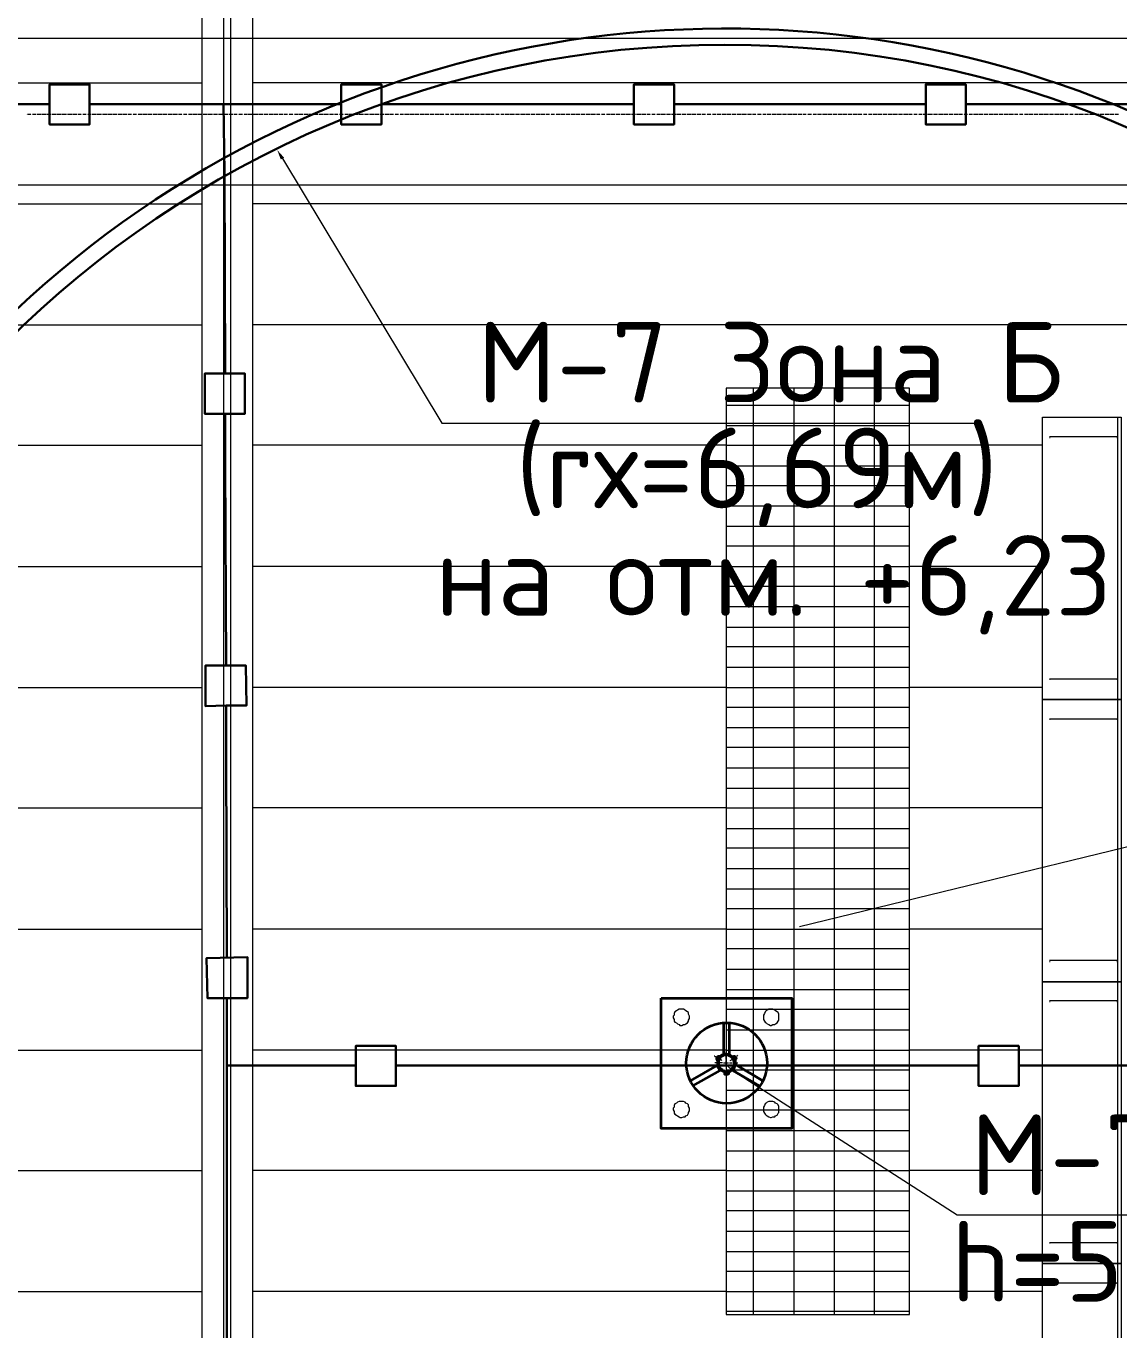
# Model space of a CAD drawing. Header units: millimetres. Extents: x -42533 to 645315, y 3457 to 82611.
# Drawn here: x 567073 to 572499, y 49084 to 55557 of the extents above; entities that cross this region are included whole.
import ezdxf

# ---------------------------------------------------------------- set-up
doc = ezdxf.new("R2010")
doc.units = ezdxf.units.MM
for name, color, linetype, true_color in [('PDF _!ЭОМ.Молниезащита', 7, 'Continuous', 0x954a95), ('PDF _Аннотация', 7, 'Continuous', 0xbababa), ('PDF _Крыша штриховка', 7, 'Continuous', 0xbababa), ('PDF _Обобщенные модели', 7, 'Continuous', 0xbababa), ('PDF _Ограждение', 7, 'Continuous', 0xbababa), ('PDF _Оси', 7, 'Continuous', 0xbababa), ('PDF _Перекрытие', 7, 'Continuous', 0xbababa), ('PDF _Перекрытие штриховка', 7, 'Continuous', 0xbababa)]:
    doc.layers.add(name, color=color, linetype=linetype, true_color=true_color)
for name, color, linetype in [('PDF _0', 7, 'Continuous'), ('PDF _Линии', 7, 'Continuous'), ('PDF _Текст', 7, 'Continuous')]:
    doc.layers.add(name, color=color, linetype=linetype)
doc.styles.add('PDF ISOCPEUR', font='isocpeur.ttf')

msp = doc.modelspace()

# ---------------------------------------------------------------- linework, layer by layer
at = {"layer": 'PDF _!ЭОМ.Молниезащита', "color": 5, "lineweight": 30}
for points in [[(567189.8, 55170.3), (566190.3, 55170.3), (565940.4, 55170.3), (565940.4, 55068.7), (565737.1, 55068.7), (565737.1, 55267.7), (565940.4, 55267.7), (565940.4, 55170.3)], [(568638.3, 55170.3), (567638.8, 55170.3), (567388.9, 55170.3), (567388.9, 55068.7), (567189.8, 55068.7), (567189.8, 55267.7), (567388.9, 55267.7), (567388.9, 55170.3)], [(570091, 55170.3), (569091.5, 55170.3), (568837.4, 55170.3), (568837.4, 55068.7), (568638.3, 55068.7), (568638.3, 55267.7), (568837.4, 55267.7), (568837.4, 55170.3)], [(571539.5, 55170.3), (570540, 55170.3), (570290.1, 55170.3), (570290.1, 55068.7), (570091, 55068.7), (570091, 55267.7), (570290.1, 55267.7), (570290.1, 55170.3)], [(572988, 55170.3), (571988.5, 55170.3), (571738.6, 55170.3), (571738.6, 55068.7), (571539.5, 55068.7), (571539.5, 55267.7), (571738.6, 55267.7), (571738.6, 55170.3)], [(568062.3, 53831.9), (568058.1, 54831.5), (568053.8, 55170.3)], [(568066.5, 52383.4), (568062.3, 53383), (568062.3, 53632.9), (567960.6, 53632.9), (567960.6, 53831.9), (568159.7, 53831.9), (568159.7, 53632.9), (568062.3, 53632.9)], [(568070.8, 50930.7), (568066.5, 51934.5), (568066.5, 52184.4), (567964.9, 52180.2), (567964.9, 52383.4), (568163.9, 52383.4), (568168.2, 52184.4), (568066.5, 52184.4)], [(568070.8, 50397.1), (568070.8, 50731.7), (567973.3, 50731.7), (567969.1, 50930.7), (568172.4, 50935), (568172.4, 50731.7), (568070.8, 50731.7)], [(568070.8, 49012.1), (568070.8, 50011.7), (568070.8, 50397.1), (568710.3, 50397.1), (568710.3, 50494.5), (568909.4, 50494.5), (568909.4, 50295.4), (568710.3, 50295.4), (568710.3, 50397.1)], [(570548.4, 50397.1), (571552.2, 50397.1), (571802.1, 50397.1), (571802.1, 50494.5), (572001.2, 50494.5), (572001.2, 50295.4), (571802.1, 50295.4), (571802.1, 50397.1)], [(572001.2, 50397.1), (573000.7, 50397.1), (573250.6, 50397.1), (573250.6, 50494.5), (573449.7, 50494.5), (573449.7, 50295.4), (573250.6, 50295.4), (573250.6, 50397.1)], [(568909.4, 50397.1), (569913.1, 50397.1), (570548.4, 50397.1)]]:
    msp.add_lwpolyline(points, dxfattribs=at)
at = {"layer": 'PDF _!ЭОМ.Молниезащита', "lineweight": 5}
for points in [[(568346.1, 54899.2), (569138.1, 53586.3), (571810.6, 53586.3)], [(570590.8, 50367.4), (571696.2, 49655.9), (572560.2, 49655.9)]]:
    msp.add_lwpolyline(points, dxfattribs=at)
at = {"layer": 'PDF _!ЭОМ.Молниезащита', "color": 116, "lineweight": 30, "true_color": 0x136734}
msp.add_circle((570543.1, 50413.9), 5050.7, dxfattribs=at)
at = {"layer": 'PDF _!ЭОМ.Молниезащита', "lineweight": 13}
for start, end in [(100.84351, 186.99829), (323.06946, 79.59046)]:
    msp.add_arc((570543.1, 49117.8), 8879.4, start, end, dxfattribs=at)
at = {"layer": 'PDF _!ЭОМ.Молниезащита', "lineweight": 30}
msp.add_arc((570543.1, 50413.9), 5131.1, 347.12403, 193.24951, dxfattribs=at)
at = {"layer": 'PDF _!ЭОМ.Молниезащита', "transparency": 33554559}
for points in [[(568337.6, 54895), (568320.6, 54941.6), (568354.5, 54903.5)], [(570586.6, 50363.2), (570548.4, 50397.1), (570595, 50375.9)]]:
    msp.add_solid(points, dxfattribs=at)
at = {"layer": 'PDF _0', "color": 5, "lineweight": 35}
for points in [[(570226.6, 50731.7), (570874.6, 50731.7), (570874.6, 50083.7), (570226.6, 50083.7)], [(570595, 50409.8), (570595, 50418.2), (570590.8, 50426.7), (570586.6, 50431), (570582.3, 50439.4), (570573.9, 50443.7), (570569.6, 50447.9), (570561.1, 50452.1), (570552.7, 50452.1), (570544.2, 50452.1), (570535.7, 50452.1), (570527.3, 50447.9), (570518.8, 50443.7), (570514.6, 50435.2), (570510.3, 50426.7), (570506.1, 50422.5), (570506.1, 50414), (570506.1, 50405.5), (570506.1, 50397.1), (570510.3, 50388.6), (570514.6, 50380.1), (570518.8, 50375.9), (570527.3, 50371.7), (570535.7, 50367.4), (570544.2, 50363.2), (570552.7, 50363.2), (570561.1, 50363.2), (570569.6, 50367.4), (570573.9, 50371.7), (570582.3, 50375.9), (570586.6, 50384.4), (570590.8, 50392.8), (570595, 50401.3)], [(570590.8, 50409.8), (570590.8, 50414), (570586.6, 50422.5), (570582.3, 50431), (570578.1, 50435.2), (570573.9, 50439.4), (570565.4, 50443.7), (570561.1, 50447.9), (570552.7, 50447.9), (570544.2, 50447.9), (570535.7, 50447.9), (570531.5, 50443.7), (570523, 50439.4), (570518.8, 50435.2), (570514.6, 50426.7), (570510.3, 50418.2), (570510.3, 50414), (570510.3, 50405.5), (570510.3, 50397.1), (570514.6, 50388.6), (570518.8, 50384.4), (570523, 50380.1), (570531.5, 50375.9), (570535.7, 50371.7), (570544.2, 50367.4), (570552.7, 50367.4), (570561.1, 50371.7), (570565.4, 50371.7), (570573.9, 50375.9), (570578.1, 50380.1), (570582.3, 50388.6), (570586.6, 50392.8), (570590.8, 50401.3)]]:
    msp.add_lwpolyline(points, close=True, dxfattribs=at)
at = {"layer": 'PDF _0', "color": 5, "lineweight": 5}
for points in [[(570366.3, 50638.5), (570366.3, 50642.7), (570362.1, 50651.2), (570362.1, 50659.7), (570357.8, 50663.9), (570349.4, 50668.1), (570345.1, 50672.4), (570336.7, 50676.6), (570328.2, 50676.6), (570319.7, 50676.6), (570315.5, 50676.6), (570307, 50672.4), (570302.8, 50668.1), (570294.3, 50663.9), (570290.1, 50655.4), (570290.1, 50647), (570285.8, 50642.7), (570285.8, 50634.3), (570290.1, 50625.8), (570290.1, 50617.3), (570294.3, 50613.1), (570302.8, 50608.8), (570307, 50604.6), (570315.5, 50600.4), (570319.7, 50596.1), (570328.2, 50596.1), (570336.7, 50600.4), (570345.1, 50600.4), (570349.4, 50604.6), (570357.8, 50608.8), (570362.1, 50617.3), (570362.1, 50621.5), (570366.3, 50630)], [(570811, 50638.5), (570811, 50642.7), (570811, 50651.2), (570806.8, 50659.7), (570802.6, 50663.9), (570794.1, 50668.1), (570789.9, 50672.4), (570781.4, 50676.6), (570772.9, 50676.6), (570768.7, 50676.6), (570760.2, 50676.6), (570751.7, 50672.4), (570747.5, 50668.1), (570743.3, 50663.9), (570739, 50655.4), (570734.8, 50647), (570734.8, 50642.7), (570734.8, 50634.3), (570734.8, 50625.8), (570739, 50617.3), (570743.3, 50613.1), (570747.5, 50608.8), (570751.7, 50604.6), (570760.2, 50600.4), (570768.7, 50596.1), (570772.9, 50596.1), (570781.4, 50600.4), (570789.9, 50600.4), (570794.1, 50604.6), (570802.6, 50608.8), (570806.8, 50617.3), (570811, 50621.5), (570811, 50630)], [(570366.3, 50181.1), (570366.3, 50185.3), (570362.1, 50193.8), (570362.1, 50202.2), (570357.8, 50206.5), (570349.4, 50210.7), (570345.1, 50215), (570336.7, 50219.2), (570328.2, 50219.2), (570319.7, 50219.2), (570315.5, 50219.2), (570307, 50215), (570302.8, 50210.7), (570294.3, 50206.5), (570290.1, 50198), (570290.1, 50189.5), (570285.8, 50185.3), (570285.8, 50176.8), (570290.1, 50168.4), (570290.1, 50159.9), (570294.3, 50155.7), (570302.8, 50151.4), (570307, 50147.2), (570315.5, 50142.9), (570319.7, 50138.7), (570328.2, 50138.7), (570336.7, 50142.9), (570345.1, 50142.9), (570349.4, 50147.2), (570357.8, 50151.4), (570362.1, 50159.9), (570362.1, 50164.1), (570366.3, 50172.6)], [(570811, 50181.1), (570811, 50185.3), (570811, 50193.8), (570806.8, 50202.2), (570802.6, 50206.5), (570794.1, 50210.7), (570789.9, 50215), (570781.4, 50219.2), (570772.9, 50219.2), (570768.7, 50219.2), (570760.2, 50219.2), (570751.7, 50215), (570747.5, 50210.7), (570743.3, 50206.5), (570739, 50198), (570734.8, 50189.5), (570734.8, 50185.3), (570734.8, 50176.8), (570734.8, 50168.4), (570739, 50159.9), (570743.3, 50155.7), (570747.5, 50151.4), (570751.7, 50147.2), (570760.2, 50142.9), (570768.7, 50138.7), (570772.9, 50138.7), (570781.4, 50142.9), (570789.9, 50142.9), (570794.1, 50147.2), (570802.6, 50151.4), (570806.8, 50159.9), (570811, 50164.1), (570811, 50172.6)]]:
    msp.add_lwpolyline(points, close=True, dxfattribs=at)
at = {"layer": 'PDF _0', "color": 5, "lineweight": 35}
for points in [[(570535.7, 50608.8), (570535.7, 50452.1), (570565.4, 50452.1), (570565.4, 50608.8)], [(570506.1, 50422.5), (570506.1, 50426.7), (570510.3, 50426.7), (570510.3, 50431), (570506.1, 50426.7), (570506.1, 50422.5), (570501.9, 50426.7), (570501.9, 50431), (570501.9, 50435.2), (570506.1, 50435.2), (570501.9, 50431), (570510.3, 50426.7)], [(570501.9, 50431), (570501.9, 50426.7)], [(570514.6, 50435.2), (570506.1, 50439.4), (570506.1, 50435.2), (570510.3, 50443.7), (570506.1, 50439.4)], [(570514.6, 50439.4), (570514.6, 50435.2), (570510.3, 50431), (570514.6, 50439.4), (570510.3, 50443.7)], [(570582.3, 50439.4), (570586.6, 50439.4), (570586.6, 50435.2), (570586.6, 50431), (570582.3, 50439.4), (570586.6, 50443.7), (570590.8, 50443.7)], [(570590.8, 50439.4), (570590.8, 50443.7), (570595, 50439.4), (570590.8, 50439.4), (570586.6, 50439.4)], [(570590.8, 50426.7), (570590.8, 50431), (570586.6, 50431), (570590.8, 50426.7), (570599.3, 50431)], [(570590.8, 50431), (570595, 50435.2), (570595, 50439.4), (570599.3, 50431), (570595, 50431), (570595, 50435.2)], [(570383.3, 50295.4), (570518.8, 50371.7), (570501.9, 50397.1), (570370.6, 50320.8)], [(570540, 50363.2), (570544.2, 50363.2), (570548.4, 50363.2), (570544.2, 50363.2), (570540, 50363.2), (570540, 50354.7), (570544.2, 50354.7), (570548.4, 50354.7), (570544.2, 50354.7), (570544.2, 50363.2)], [(570556.9, 50363.2), (570552.7, 50363.2), (570548.4, 50363.2), (570556.9, 50363.2), (570561.1, 50363.2), (570561.1, 50354.7), (570556.9, 50354.7)], [(570552.7, 50354.7), (570556.9, 50354.7), (570548.4, 50354.7), (570552.7, 50354.7), (570552.7, 50363.2)], [(570730.6, 50320.8), (570595, 50401.3), (570582.3, 50371.7), (570713.6, 50295.4)], [(570540, 50354.7), (570544.2, 50354.7)]]:
    msp.add_lwpolyline(points, dxfattribs=at)
at = {"layer": 'PDF _0', "color": 30, "lineweight": 18, "true_color": 0xff8000}
for points in [[(570493.4, 50443.7), (570489.1, 50443.7)], [(570510.3, 50435.2), (570506.1, 50435.2), (570497.6, 50439.4), (570493.4, 50439.4)], [(570527.3, 50422.5), (570523, 50426.7), (570518.8, 50426.7), (570510.3, 50431)], [(570548.4, 50456.4), (570548.4, 50464.8)], [(570548.4, 50426.7), (570548.4, 50435.2), (570548.4, 50439.4), (570548.4, 50452.1)], [(570569.6, 50422.5), (570578.1, 50426.7), (570586.6, 50435.2)], [(570590.8, 50435.2), (570599.3, 50443.7)], [(570603.5, 50443.7), (570607.7, 50447.9)], [(570501.9, 50409.8), (570493.4, 50409.8)], [(570531.5, 50409.8), (570523, 50409.8), (570518.8, 50409.8), (570506.1, 50409.8)], [(570535.7, 50409.8), (570548.4, 50409.8), (570561.1, 50409.8)], [(570548.4, 50397.1), (570548.4, 50409.8), (570548.4, 50422.5)], [(570548.4, 50392.8), (570548.4, 50380.1)], [(570548.4, 50384.4), (570548.4, 50375.9), (570548.4, 50367.4)], [(570548.4, 50371.7), (570548.4, 50363.2), (570548.4, 50350.5)], [(570548.4, 50359), (570548.4, 50346.2)], [(570565.4, 50409.8), (570578.1, 50409.8)], [(570582.3, 50409.8), (570590.8, 50409.8)], [(570595, 50409.8), (570607.7, 50409.8)], [(570548.4, 50342), (570548.4, 50337.8)]]:
    msp.add_lwpolyline(points, dxfattribs=at)
at = {"layer": 'PDF _0', "lineweight": 25}
for points in [[(570510.3, 50431), (570514.6, 50439.4), (570510.3, 50443.7), (570506.1, 50435.2), (570501.9, 50431), (570501.9, 50426.7), (570506.1, 50422.5), (570506.1, 50426.7)], [(570599.3, 50431), (570595, 50439.4), (570590.8, 50443.7), (570586.6, 50443.7), (570582.3, 50439.4), (570586.6, 50431), (570590.8, 50426.7)], [(570561.1, 50354.7), (570561.1, 50363.2), (570556.9, 50363.2), (570548.4, 50363.2), (570544.2, 50363.2), (570540, 50363.2), (570540, 50354.7), (570544.2, 50354.7), (570548.4, 50354.7), (570556.9, 50354.7)]]:
    msp.add_lwpolyline(points, close=True, dxfattribs=at)
at = {"layer": 'PDF _0', "color": 7, "lineweight": 0, "true_color": 0xffffff}
for points in [[(570506.1, 50422.5), (570501.9, 50426.7), (570506.1, 50426.7)], [(570510.3, 50443.7), (570514.6, 50439.4), (570506.1, 50435.2)], [(570595, 50439.4), (570582.3, 50439.4), (570590.8, 50443.7)], [(570599.3, 50431), (570590.8, 50426.7), (570599.3, 50431)], [(570540, 50363.2), (570561.1, 50363.2), (570544.2, 50363.2)], [(570548.4, 50363.2), (570561.1, 50363.2)], [(570544.2, 50354.7), (570556.9, 50354.7), (570540, 50354.7), (570556.9, 50354.7)]]:
    msp.add_lwpolyline(points, dxfattribs=at)
at = {"layer": 'PDF _0', "color": 5, "lineweight": 35}
msp.add_circle((570551.3, 50409.1), 200.4, dxfattribs=at)
at = {"layer": 'PDF _0', "color": 7, "true_color": 0xffffff, "transparency": 33554559}
for points in [[(570506.1, 50435.2), (570510.3, 50431), (570501.9, 50431)], [(570510.3, 50431), (570501.9, 50431), (570506.1, 50426.7)], [(570510.3, 50443.7), (570506.1, 50435.2), (570514.6, 50439.4)], [(570514.6, 50439.4), (570506.1, 50435.2), (570510.3, 50431)], [(570590.8, 50443.7), (570582.3, 50439.4), (570595, 50439.4)], [(570586.6, 50431), (570595, 50439.4), (570582.3, 50439.4)], [(570599.3, 50431), (570586.6, 50431), (570595, 50439.4)], [(570590.8, 50426.7), (570599.3, 50431), (570586.6, 50431)], [(570540, 50354.7), (570561.1, 50354.7), (570540, 50363.2)], [(570561.1, 50354.7), (570540, 50363.2), (570561.1, 50363.2)]]:
    msp.add_solid(points, dxfattribs=at)
at = {"layer": 'PDF _Аннотация', "color": 8, "lineweight": 9}
msp.add_lwpolyline([(570912.7, 51087.4), (575940, 52311.4), (576139.1, 52311.4)], dxfattribs=at)
at = {"layer": 'PDF _Крыша штриховка', "color": 8, "lineweight": 9}
for points in [[(562446.2, 55276.2), (567947.9, 55276.2)], [(573708, 55276.2), (568197.8, 55276.2)], [(562412.3, 54674.8), (567947.9, 54674.8)], [(573729.2, 54674.8), (568197.8, 54674.8)], [(562433.5, 54073.4), (567947.9, 54073.4)], [(573708, 54073.4), (568197.8, 54073.4)], [(562454.7, 53476.2), (567947.9, 53476.2)], [(570548.4, 53476.2), (568197.8, 53476.2)], [(572119.8, 53476.2), (571459, 53476.2)], [(562471.6, 52874.7), (567947.9, 52874.7)], [(570548.4, 52874.7), (568197.8, 52874.7)], [(572119.8, 52874.7), (571459, 52874.7)], [(562492.8, 52273.3), (567947.9, 52273.3)], [(570548.4, 52273.3), (568197.8, 52273.3)], [(572119.8, 52273.3), (571459, 52273.3)], [(562509.8, 51676.1), (567947.9, 51676.1)], [(570548.4, 51676.1), (568197.8, 51676.1)], [(572119.8, 51676.1), (571459, 51676.1)], [(565267, 51074.7), (567947.9, 51074.7)], [(570548.4, 51074.7), (568197.8, 51074.7)], [(572119.8, 51074.7), (571459, 51074.7)], [(565267, 50473.3), (567947.9, 50473.3)], [(570548.4, 50473.3), (568197.8, 50473.3)], [(572119.8, 50473.3), (571459, 50473.3)], [(562569, 49876.1), (567947.9, 49876.1)], [(570548.4, 49876.1), (568197.8, 49876.1)], [(572119.8, 49876.1), (571459, 49876.1)], [(562590.2, 49274.7), (567947.9, 49274.7)], [(570548.4, 49274.7), (568197.8, 49274.7)], [(572119.8, 49274.7), (571459, 49274.7)]]:
    msp.add_lwpolyline(points, dxfattribs=at)
at = {"layer": 'PDF _Линии', "color": 8, "lineweight": 9}
msp.add_lwpolyline([(581530.7, 32858.5), (581619.6, 25417), (554538.8, 25489), (554538.8, 32858.5), (561298.4, 32858.5), (561298.4, 55496.4), (574597.4, 55496.4), (574597.4, 32858.5), (581496.8, 32858.5)], dxfattribs=at)
msp.add_lwpolyline([(573885.9, 54767.9), (562065, 54767.9), (562065, 29961.5), (573885.9, 29961.5)], close=True, dxfattribs=at)
at = {"layer": 'PDF _Обобщенные модели', "color": 8, "lineweight": 9}
for points in [[(572509.4, 52214), (572492.5, 52214), (572488.2, 52214), (572157.9, 52214), (572149.4, 52214), (572136.7, 52214), (572124, 52214), (572119.8, 52214), (572119.8, 53615.9), (572124, 53615.9), (572136.7, 53615.9), (572149.4, 53615.9), (572157.9, 53615.9), (572488.2, 53615.9), (572492.5, 53615.9), (572509.4, 53615.9)], [(572509.4, 50812.1), (572492.5, 50812.1), (572488.2, 50812.1), (572157.9, 50812.1), (572149.4, 50812.1), (572136.7, 50812.1), (572124, 50812.1), (572119.8, 50812.1), (572119.8, 52214), (572124, 52214), (572136.7, 52214), (572149.4, 52214), (572157.9, 52214), (572488.2, 52214), (572492.5, 52214), (572509.4, 52214)], [(572509.4, 49414.5), (572492.5, 49414.5), (572488.2, 49414.5), (572157.9, 49414.5), (572149.4, 49414.5), (572136.7, 49414.5), (572124, 49414.5), (572119.8, 49414.5), (572119.8, 50812.1), (572124, 50812.1), (572136.7, 50812.1), (572149.4, 50812.1), (572157.9, 50812.1), (572488.2, 50812.1), (572492.5, 50812.1), (572509.4, 50812.1)], [(572509.4, 48012.6), (572492.5, 48012.6), (572488.2, 48012.6), (572157.9, 48012.6), (572149.4, 48012.6), (572136.7, 48012.6), (572124, 48012.6), (572119.8, 48012.6), (572119.8, 49414.5), (572124, 49414.5), (572136.7, 49414.5), (572149.4, 49414.5), (572157.9, 49414.5), (572488.2, 49414.5), (572492.5, 49414.5), (572509.4, 49414.5)]]:
    msp.add_lwpolyline(points, close=True, dxfattribs=at)
for points in [[(572492.5, 53615.9), (572492.5, 52214), (572492.5, 50812.1), (572492.5, 49414.5), (572492.5, 48012.6), (572492.5, 46614.9), (572492.5, 45213)], [(572492.5, 53518.5), (572153.6, 53518.5)], [(572153.6, 53514.3), (572157.9, 53514.3)], [(572488.2, 53514.3), (572492.5, 53514.3)], [(572488.2, 52315.7), (572492.5, 52315.7), (572153.6, 52315.7), (572157.9, 52315.7)], [(572488.2, 52116.6), (572492.5, 52116.6), (572153.6, 52116.6), (572157.9, 52116.6)], [(572492.5, 50918), (572153.6, 50918)], [(572153.6, 50913.8), (572157.9, 50913.8)], [(572488.2, 50913.8), (572492.5, 50913.8)], [(572492.5, 50719), (572153.6, 50719)], [(572153.6, 50714.7), (572157.9, 50714.7)], [(572488.2, 50714.7), (572492.5, 50714.7)], [(572488.2, 49516.1), (572492.5, 49516.1), (572153.6, 49516.1), (572157.9, 49516.1)], [(572488.2, 49317.1), (572492.5, 49317.1), (572153.6, 49317.1), (572157.9, 49317.1)]]:
    msp.add_lwpolyline(points, dxfattribs=at)
at = {"layer": 'PDF _Ограждение', "color": 8, "lineweight": 9}
for points in [[(568087.7, 55733.6), (568197.8, 55733.6), (568197.8, 29965.8), (568087.7, 29965.8), (568070.8, 29965.8), (568053.8, 29965.8), (567947.9, 29965.8), (567947.9, 55733.6), (568053.8, 55733.6), (568070.8, 55733.6), (568087.7, 55733.6), (568087.7, 29965.8)], [(568053.8, 55733.6), (568053.8, 29965.8)]]:
    msp.add_lwpolyline(points, dxfattribs=at)
at = {"layer": 'PDF _Оси', "color": 8, "lineweight": 9}
for points in [[(567075.5, 55119.5), (567075.5, 55119.5)], [(567079.7, 55119.5), (567096.6, 55119.5)], [(567100.9, 55119.5), (567100.9, 55119.5)], [(567105.1, 55119.5), (567122, 55119.5)], [(567126.3, 55119.5), (567147.5, 55119.5)], [(567151.7, 55119.5), (567172.9, 55119.5)], [(567177.1, 55119.5), (567198.3, 55119.5)], [(567202.5, 55119.5), (567223.7, 55119.5)], [(567227.9, 55119.5), (567249.1, 55119.5)], [(567253.3, 55119.5), (567274.5, 55119.5)], [(567278.8, 55119.5), (567299.9, 55119.5)], [(567304.2, 55119.5), (567325.3, 55119.5)], [(567329.6, 55119.5), (567346.5, 55119.5)], [(567350.8, 55119.5), (567350.8, 55119.5)], [(567355, 55119.5), (567371.9, 55119.5)], [(567376.2, 55119.5), (567376.2, 55119.5)], [(567380.4, 55119.5), (567397.3, 55119.5)], [(567401.6, 55119.5), (567422.8, 55119.5)], [(567427, 55119.5), (567448.2, 55119.5)], [(567452.4, 55119.5), (567473.6, 55119.5)], [(567477.8, 55119.5), (567499, 55119.5)], [(567503.2, 55119.5), (567524.4, 55119.5)], [(567528.6, 55119.5), (567549.8, 55119.5)], [(567554, 55119.5), (567575.2, 55119.5)], [(567579.5, 55119.5), (567596.4, 55119.5)], [(567600.6, 55119.5), (567600.6, 55119.5)], [(567604.9, 55119.5), (567621.8, 55119.5)], [(567626.1, 55119.5), (567626.1, 55119.5)], [(567630.3, 55119.5), (567647.2, 55119.5)], [(567651.5, 55119.5), (567672.6, 55119.5)], [(567676.9, 55119.5), (567698.1, 55119.5)], [(567702.3, 55119.5), (567723.5, 55119.5)], [(567727.7, 55119.5), (567748.9, 55119.5)], [(567753.1, 55119.5), (567774.3, 55119.5)], [(567778.5, 55119.5), (567799.7, 55119.5)], [(567803.9, 55119.5), (567825.1, 55119.5)], [(567829.3, 55119.5), (567846.3, 55119.5)], [(567850.5, 55119.5), (567850.5, 55119.5)], [(567854.8, 55119.5), (567871.7, 55119.5)], [(567875.9, 55119.5), (567875.9, 55119.5)], [(567880.2, 55119.5), (567897.1, 55119.5)], [(567901.3, 55119.5), (567922.5, 55119.5)], [(567926.8, 55119.5), (567947.9, 55119.5)], [(567952.2, 55119.5), (567973.3, 55119.5)], [(567977.6, 55119.5), (567998.8, 55119.5)], [(568003, 55119.5), (568024.2, 55119.5)], [(568028.4, 55119.5), (568049.6, 55119.5)], [(568053.8, 55119.5), (568075, 55119.5)], [(568079.2, 55119.5), (568100.4, 55119.5)], [(568104.6, 55119.5), (568121.6, 55119.5)], [(568125.8, 55119.5), (568125.8, 55119.5)], [(568130.1, 55119.5), (568147, 55119.5)], [(568151.2, 55119.5), (568151.2, 55119.5)], [(568155.5, 55119.5), (568172.4, 55119.5)], [(568176.6, 55119.5), (568197.8, 55119.5)], [(568202.1, 55119.5), (568223.2, 55119.5)], [(568227.5, 55119.5), (568248.6, 55119.5)], [(568252.9, 55119.5), (568274.1, 55119.5)], [(568278.3, 55119.5), (568299.5, 55119.5)], [(568303.7, 55119.5), (568324.9, 55119.5)], [(568329.1, 55119.5), (568350.3, 55119.5)], [(568354.5, 55119.5), (568371.5, 55119.5)], [(568375.7, 55119.5), (568375.7, 55119.5)], [(568379.9, 55119.5), (568396.9, 55119.5)], [(568401.1, 55119.5), (568401.1, 55119.5)], [(568405.4, 55119.5), (568422.3, 55119.5)], [(568426.5, 55119.5), (568447.7, 55119.5)], [(568451.9, 55119.5), (568473.1, 55119.5)], [(568477.4, 55119.5), (568498.5, 55119.5)], [(568502.8, 55119.5), (568523.9, 55119.5)], [(568528.2, 55119.5), (568549.4, 55119.5)], [(568553.6, 55119.5), (568574.8, 55119.5)], [(568579, 55119.5), (568600.2, 55119.5)], [(568604.4, 55119.5), (568621.4, 55119.5)], [(568625.6, 55119.5), (568625.6, 55119.5)], [(568629.8, 55119.5), (568646.8, 55119.5)], [(568651, 55119.5), (568651, 55119.5)], [(568655.2, 55119.5), (568672.2, 55119.5)], [(568676.4, 55119.5), (568697.6, 55119.5)], [(568701.8, 55119.5), (568723, 55119.5)], [(568727.2, 55119.5), (568748.4, 55119.5)], [(568752.7, 55119.5), (568773.8, 55119.5)], [(568778.1, 55119.5), (568799.2, 55119.5)], [(568803.5, 55119.5), (568824.7, 55119.5)], [(568828.9, 55119.5), (568850.1, 55119.5)], [(568854.3, 55119.5), (568875.5, 55119.5)], [(568879.7, 55119.5), (568896.7, 55119.5)], [(568900.9, 55119.5), (568900.9, 55119.5)], [(568905.1, 55119.5), (568922.1, 55119.5)], [(568926.3, 55119.5), (568926.3, 55119.5)], [(568930.5, 55119.5), (568947.5, 55119.5)], [(568951.7, 55119.5), (568972.9, 55119.5)], [(568977.1, 55119.5), (568998.3, 55119.5)], [(569002.5, 55119.5), (569023.7, 55119.5)], [(569028, 55119.5), (569049.1, 55119.5)], [(569053.4, 55119.5), (569074.5, 55119.5)], [(569078.8, 55119.5), (569100, 55119.5)], [(569104.2, 55119.5), (569125.4, 55119.5)], [(569129.6, 55119.5), (569146.5, 55119.5)], [(569150.8, 55119.5), (569150.8, 55119.5)], [(569155, 55119.5), (569172, 55119.5)], [(569176.2, 55119.5), (569176.2, 55119.5)], [(569180.4, 55119.5), (569197.4, 55119.5)], [(569201.6, 55119.5), (569222.8, 55119.5)], [(569227, 55119.5), (569248.2, 55119.5)], [(569252.4, 55119.5), (569273.6, 55119.5)], [(569277.8, 55119.5), (569299, 55119.5)], [(569303.2, 55119.5), (569324.4, 55119.5)], [(569328.7, 55119.5), (569349.8, 55119.5)], [(569354.1, 55119.5), (569375.2, 55119.5)], [(569379.5, 55119.5), (569396.4, 55119.5)], [(569400.7, 55119.5), (569400.7, 55119.5)], [(569404.9, 55119.5), (569421.8, 55119.5)], [(569426.1, 55119.5), (569426.1, 55119.5)], [(569430.3, 55119.5), (569447.2, 55119.5)], [(569451.5, 55119.5), (569472.7, 55119.5)], [(569476.9, 55119.5), (569498.1, 55119.5)], [(569502.3, 55119.5), (569523.5, 55119.5)], [(569527.7, 55119.5), (569548.9, 55119.5)], [(569553.1, 55119.5), (569574.3, 55119.5)], [(569578.5, 55119.5), (569599.7, 55119.5)], [(569604, 55119.5), (569625.1, 55119.5)], [(569629.4, 55119.5), (569650.5, 55119.5)], [(569654.8, 55119.5), (569671.7, 55119.5)], [(569676, 55119.5), (569676, 55119.5)], [(569680.2, 55119.5), (569697.1, 55119.5)], [(569701.4, 55119.5), (569701.4, 55119.5)], [(569705.6, 55119.5), (569722.5, 55119.5)], [(569726.8, 55119.5), (569748, 55119.5)], [(569752.2, 55119.5), (569773.4, 55119.5)], [(569777.6, 55119.5), (569798.8, 55119.5)], [(569803, 55119.5), (569824.2, 55119.5)], [(569828.4, 55119.5), (569849.6, 55119.5)], [(569853.8, 55119.5), (569875, 55119.5)], [(569879.3, 55119.5), (569900.4, 55119.5)], [(569904.7, 55119.5), (569921.6, 55119.5)], [(569925.8, 55119.5), (569925.8, 55119.5)], [(569930.1, 55119.5), (569947, 55119.5)], [(569951.3, 55119.5), (569951.3, 55119.5)], [(569955.5, 55119.5), (569972.4, 55119.5)], [(569976.7, 55119.5), (569997.8, 55119.5)], [(570002.1, 55119.5), (570023.3, 55119.5)], [(570027.5, 55119.5), (570048.7, 55119.5)], [(570052.9, 55119.5), (570074.1, 55119.5)], [(570078.3, 55119.5), (570099.5, 55119.5)], [(570103.7, 55119.5), (570124.9, 55119.5)], [(570129.1, 55119.5), (570150.3, 55119.5)], [(570154.6, 55119.5), (570171.5, 55119.5)], [(570175.7, 55119.5), (570175.7, 55119.5)], [(570180, 55119.5), (570196.9, 55119.5)], [(570201.1, 55119.5), (570201.1, 55119.5)], [(570205.4, 55119.5), (570222.3, 55119.5)], [(570226.6, 55119.5), (570247.7, 55119.5)], [(570252, 55119.5), (570273.1, 55119.5)], [(570277.4, 55119.5), (570298.6, 55119.5)], [(570302.8, 55119.5), (570324, 55119.5)], [(570328.2, 55119.5), (570349.4, 55119.5)], [(570353.6, 55119.5), (570374.8, 55119.5)], [(570379, 55119.5), (570400.2, 55119.5)], [(570404.4, 55119.5), (570425.6, 55119.5)], [(570429.9, 55119.5), (570446.8, 55119.5)], [(570451, 55119.5), (570451, 55119.5)], [(570455.3, 55119.5), (570472.2, 55119.5)], [(570476.4, 55119.5), (570476.4, 55119.5)], [(570480.7, 55119.5), (570497.6, 55119.5)], [(570501.9, 55119.5), (570523, 55119.5)], [(570527.3, 55119.5), (570548.4, 55119.5)], [(570552.7, 55119.5), (570573.9, 55119.5)], [(570578.1, 55119.5), (570599.3, 55119.5)], [(570603.5, 55119.5), (570624.7, 55119.5)], [(570628.9, 55119.5), (570650.1, 55119.5)], [(570654.3, 55119.5), (570675.5, 55119.5)], [(570679.7, 55119.5), (570696.7, 55119.5)], [(570700.9, 55119.5), (570700.9, 55119.5)], [(570705.1, 55119.5), (570722.1, 55119.5)], [(570726.3, 55119.5), (570726.3, 55119.5)], [(570730.6, 55119.5), (570747.5, 55119.5)], [(570751.7, 55119.5), (570772.9, 55119.5)], [(570777.1, 55119.5), (570798.3, 55119.5)], [(570802.6, 55119.5), (570823.7, 55119.5)], [(570828, 55119.5), (570849.1, 55119.5)], [(570853.4, 55119.5), (570874.6, 55119.5)], [(570878.8, 55119.5), (570900, 55119.5)], [(570904.2, 55119.5), (570925.4, 55119.5)], [(570929.6, 55119.5), (570946.6, 55119.5)], [(570950.8, 55119.5), (570950.8, 55119.5)], [(570955, 55119.5), (570972, 55119.5)], [(570976.2, 55119.5), (570976.2, 55119.5)], [(570980.4, 55119.5), (570997.4, 55119.5)], [(571001.6, 55119.5), (571022.8, 55119.5)], [(571027, 55119.5), (571048.2, 55119.5)], [(571052.4, 55119.5), (571073.6, 55119.5)], [(571077.9, 55119.5), (571099, 55119.5)], [(571103.3, 55119.5), (571124.4, 55119.5)], [(571128.7, 55119.5), (571149.9, 55119.5)], [(571154.1, 55119.5), (571175.3, 55119.5)], [(571179.5, 55119.5), (571200.7, 55119.5)], [(571204.9, 55119.5), (571221.9, 55119.5)], [(571226.1, 55119.5), (571226.1, 55119.5)], [(571230.3, 55119.5), (571247.3, 55119.5)], [(571251.5, 55119.5), (571251.5, 55119.5)], [(571255.7, 55119.5), (571272.7, 55119.5)], [(571276.9, 55119.5), (571298.1, 55119.5)], [(571302.3, 55119.5), (571323.5, 55119.5)], [(571327.7, 55119.5), (571348.9, 55119.5)], [(571353.2, 55119.5), (571374.3, 55119.5)], [(571378.6, 55119.5), (571399.7, 55119.5)], [(571404, 55119.5), (571425.2, 55119.5)], [(571429.4, 55119.5), (571450.6, 55119.5)], [(571454.8, 55119.5), (571471.7, 55119.5)], [(571476, 55119.5), (571476, 55119.5)], [(571480.2, 55119.5), (571497.2, 55119.5)], [(571501.4, 55119.5), (571501.4, 55119.5)], [(571505.6, 55119.5), (571522.6, 55119.5)], [(571526.8, 55119.5), (571548, 55119.5)], [(571552.2, 55119.5), (571573.4, 55119.5)], [(571577.6, 55119.5), (571598.8, 55119.5)], [(571603, 55119.5), (571624.2, 55119.5)], [(571628.5, 55119.5), (571649.6, 55119.5)], [(571653.9, 55119.5), (571675, 55119.5)], [(571679.3, 55119.5), (571700.5, 55119.5)], [(571704.7, 55119.5), (571721.6, 55119.5)], [(571725.9, 55119.5), (571725.9, 55119.5)], [(571730.1, 55119.5), (571747, 55119.5)], [(571751.3, 55119.5), (571751.3, 55119.5)], [(571755.5, 55119.5), (571772.5, 55119.5)], [(571776.7, 55119.5), (571797.9, 55119.5)], [(571802.1, 55119.5), (571823.3, 55119.5)], [(571827.5, 55119.5), (571848.7, 55119.5)], [(571852.9, 55119.5), (571874.1, 55119.5)], [(571878.3, 55119.5), (571899.5, 55119.5)], [(571903.8, 55119.5), (571924.9, 55119.5)], [(571929.2, 55119.5), (571950.3, 55119.5)], [(571954.6, 55119.5), (571975.8, 55119.5)], [(571980, 55119.5), (571996.9, 55119.5)], [(572001.2, 55119.5), (572001.2, 55119.5)], [(572005.4, 55119.5), (572022.3, 55119.5)], [(572026.6, 55119.5), (572026.6, 55119.5)], [(572030.8, 55119.5), (572047.8, 55119.5)], [(572052, 55119.5), (572073.2, 55119.5)], [(572077.4, 55119.5), (572098.6, 55119.5)], [(572102.8, 55119.5), (572124, 55119.5)], [(572128.2, 55119.5), (572149.4, 55119.5)], [(572153.6, 55119.5), (572174.8, 55119.5)], [(572179, 55119.5), (572200.2, 55119.5)], [(572204.5, 55119.5), (572225.6, 55119.5)], [(572229.9, 55119.5), (572246.8, 55119.5)], [(572251, 55119.5), (572251, 55119.5)], [(572255.3, 55119.5), (572272.2, 55119.5)], [(572276.5, 55119.5), (572276.5, 55119.5)], [(572280.7, 55119.5), (572297.6, 55119.5)], [(572301.9, 55119.5), (572323.1, 55119.5)], [(572327.3, 55119.5), (572348.5, 55119.5)], [(572352.7, 55119.5), (572373.9, 55119.5)], [(572378.1, 55119.5), (572399.3, 55119.5)], [(572403.5, 55119.5), (572424.7, 55119.5)], [(572428.9, 55119.5), (572450.1, 55119.5)], [(572454.3, 55119.5), (572475.5, 55119.5)], [(572479.8, 55119.5), (572496.7, 55119.5)]]:
    msp.add_lwpolyline(points, dxfattribs=at)
at = {"layer": 'PDF _Перекрытие', "color": 8, "lineweight": 18}
msp.add_lwpolyline([(571459, 53759.9), (570548.4, 53759.9), (570548.4, 49160.3), (571459, 49160.3)], close=True, dxfattribs=at)
at = {"layer": 'PDF _Перекрытие штриховка', "color": 8, "lineweight": 9}
for points in [[(570684, 49160.3), (570684, 53759.9)], [(570887.3, 49160.3), (570887.3, 53759.9)], [(571086.3, 49160.3), (571086.3, 53759.9)], [(571285.4, 49160.3), (571285.4, 53759.9)], [(570548.4, 53675.2), (571459, 53675.2)], [(570548.4, 53573.6), (571459, 53573.6)], [(570548.4, 53476.2), (571459, 53476.2)], [(570548.4, 53374.5), (571459, 53374.5)], [(570548.4, 53277.1), (571459, 53277.1)], [(570548.4, 53175.5), (571459, 53175.5)], [(570548.4, 53073.8), (571459, 53073.8)], [(570548.4, 52976.4), (571459, 52976.4)], [(570548.4, 52874.7), (571459, 52874.7)], [(570548.4, 52777.3), (571459, 52777.3)], [(570548.4, 52675.7), (571459, 52675.7)], [(570548.4, 52574), (571459, 52574)], [(570548.4, 52476.6), (571459, 52476.6)], [(570548.4, 52375), (571459, 52375)], [(570548.4, 52273.3), (571459, 52273.3)], [(570548.4, 52175.9), (571459, 52175.9)], [(570548.4, 52074.3), (571459, 52074.3)], [(570548.4, 51976.9), (571459, 51976.9)], [(570548.4, 51875.2), (571459, 51875.2)], [(570548.4, 51773.6), (571459, 51773.6)], [(570548.4, 51676.1), (571459, 51676.1)], [(570548.4, 51574.5), (571459, 51574.5)], [(570548.4, 51477.1), (571459, 51477.1)], [(570548.4, 51375.4), (571459, 51375.4)], [(570548.4, 51273.8), (571459, 51273.8)], [(570548.4, 51176.4), (571459, 51176.4)], [(570548.4, 51074.7), (571459, 51074.7)], [(570548.4, 50977.3), (571459, 50977.3)], [(570548.4, 50875.7), (571459, 50875.7)], [(570548.4, 50774), (571459, 50774)], [(570548.4, 50676.6), (571459, 50676.6)], [(570548.4, 50575), (571459, 50575)], [(570548.4, 50473.3), (571459, 50473.3)], [(570548.4, 50375.9), (571459, 50375.9)], [(570548.4, 50274.2), (571459, 50274.2)], [(570548.4, 50176.8), (571459, 50176.8)], [(570548.4, 50075.2), (571459, 50075.2)], [(570548.4, 49973.5), (571459, 49973.5)], [(570548.4, 49876.1), (571459, 49876.1)], [(570548.4, 49774.5), (571459, 49774.5)], [(570548.4, 49677.1), (571459, 49677.1)], [(570548.4, 49575.4), (571459, 49575.4)], [(570548.4, 49473.8), (571459, 49473.8)], [(570548.4, 49376.4), (571459, 49376.4)], [(570548.4, 49274.7), (571459, 49274.7)], [(570548.4, 49177.3), (571459, 49177.3)]]:
    msp.add_lwpolyline(points, dxfattribs=at)

# ---------------------------------------------------------------- texts
at = {"layer": 'PDF _Текст', "color": 7, "attachment_point": 4, "style": 'PDF ISOCPEUR'}
for s, insert, char_height in [('М-7 Зона Б', (569312.7, 53888.9), 400.05), ('(rх=6,69м)', (569503.3, 53317.1), 400.05), ('на отм. +6,23', (569105.1, 52783.4), 400.051), ('М-7', (571760.8, 49954.1), 400.05), ('h=5м', (571663.4, 49424.7), 400.05)]:
    msp.add_mtext(s, dxfattribs=dict(at, insert=insert, char_height=char_height))

doc.saveas('drawing.dxf')
